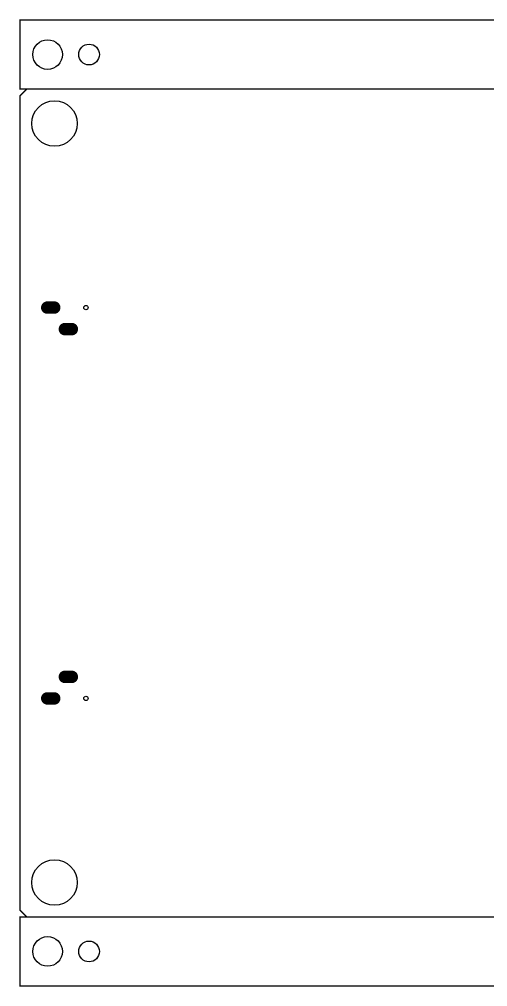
# Model space of a CAD drawing. Extents: x 0 to 200, y -10 to 130.
# Drawn here: x -0.1 to 67.8, y -10.1 to 130.1 of the extents above; entities that cross this region are included whole.
import ezdxf

# ---------------------------------------------------------------- set-up
doc = ezdxf.new("R2010")
doc.units = 0
doc.layers.get('0').update_dxf_attribs({"linetype": 'CONTINUOUS'})
doc.layers.add('MASK_TOP_ART', color=6, linetype='CONTINUOUS')
doc.layers.add('SILK_TOP_ART', color=6, linetype='CONTINUOUS')

# ---------------------------------------------------------------- blocks, each defined once
blk = doc.blocks.new('ROUND_633')
blk.add_circle((0, 0), 2.15)
blk = doc.blocks.new('ROUND_635')
blk.add_circle((0, 0), 3.3)
blk = doc.blocks.new('OBLONG_637')
at = {"const_width": 1.8034}
blk.add_lwpolyline([(0.508, 0), (-0.508, 0)], dxfattribs=at)
at = {"const_width": 0.9017}
for points in [[(-0.95885, 0, 1), (-0.05715, 0, 1)], [(0.05715, 0, 1), (0.95885, 0, 1)]]:
    blk.add_lwpolyline(points, format="xyb", close=True, dxfattribs=at)
blk = doc.blocks.new('ROUND_632')
blk.add_circle((0, 0), 1.5)
blk = doc.blocks.new('ROUND_631')
blk.add_circle((0, 0), 0.305)

msp = doc.modelspace()

# ---------------------------------------------------------------- linework, layer by layer
at = {"layer": 'MASK_TOP_ART', "const_width": 0.2}
for points in [[(200, 130), (0, 130), (0, 120), (200, 120), (200, 130)], [(1, 0), (199, 0), (200, 1), (200, 119), (199, 120), (1, 120), (0, 119), (0, 1), (1, 0)], [(199, 0), (0, 0), (0, -10), (200, -10), (200, 0), (199, 0)]]:
    msp.add_lwpolyline(points, dxfattribs=at)
at = {"layer": 'SILK_TOP_ART', "const_width": 0.2}
for points in [[(200, 130), (0, 130), (0, 120), (200, 120), (200, 130)], [(1, 0), (199, 0), (200, 1), (200, 119), (199, 120), (1, 120), (0, 119), (0, 1), (1, 0)], [(199, 0), (0, 0), (0, -10), (200, -10), (200, 0), (199, 0)]]:
    msp.add_lwpolyline(points, dxfattribs=at)

# ---------------------------------------------------------------- block references
at = {"layer": 'MASK_TOP_ART'}
for name, p in [('ROUND_633', (4, 125)), ('ROUND_632', (10, 125)), ('ROUND_635', (5, 115)), ('OBLONG_637', (4.45, 88.325)), ('ROUND_631', (9.55, 88.325)), ('OBLONG_637', (7, 85.2)), ('OBLONG_637', (7, 34.8)), ('OBLONG_637', (4.45, 31.675)), ('ROUND_631', (9.55, 31.675)), ('ROUND_635', (5, 5)), ('ROUND_633', (4, -5)), ('ROUND_632', (10, -5))]:
    msp.add_blockref(name, p, dxfattribs=at)

doc.saveas('drawing.dxf')
